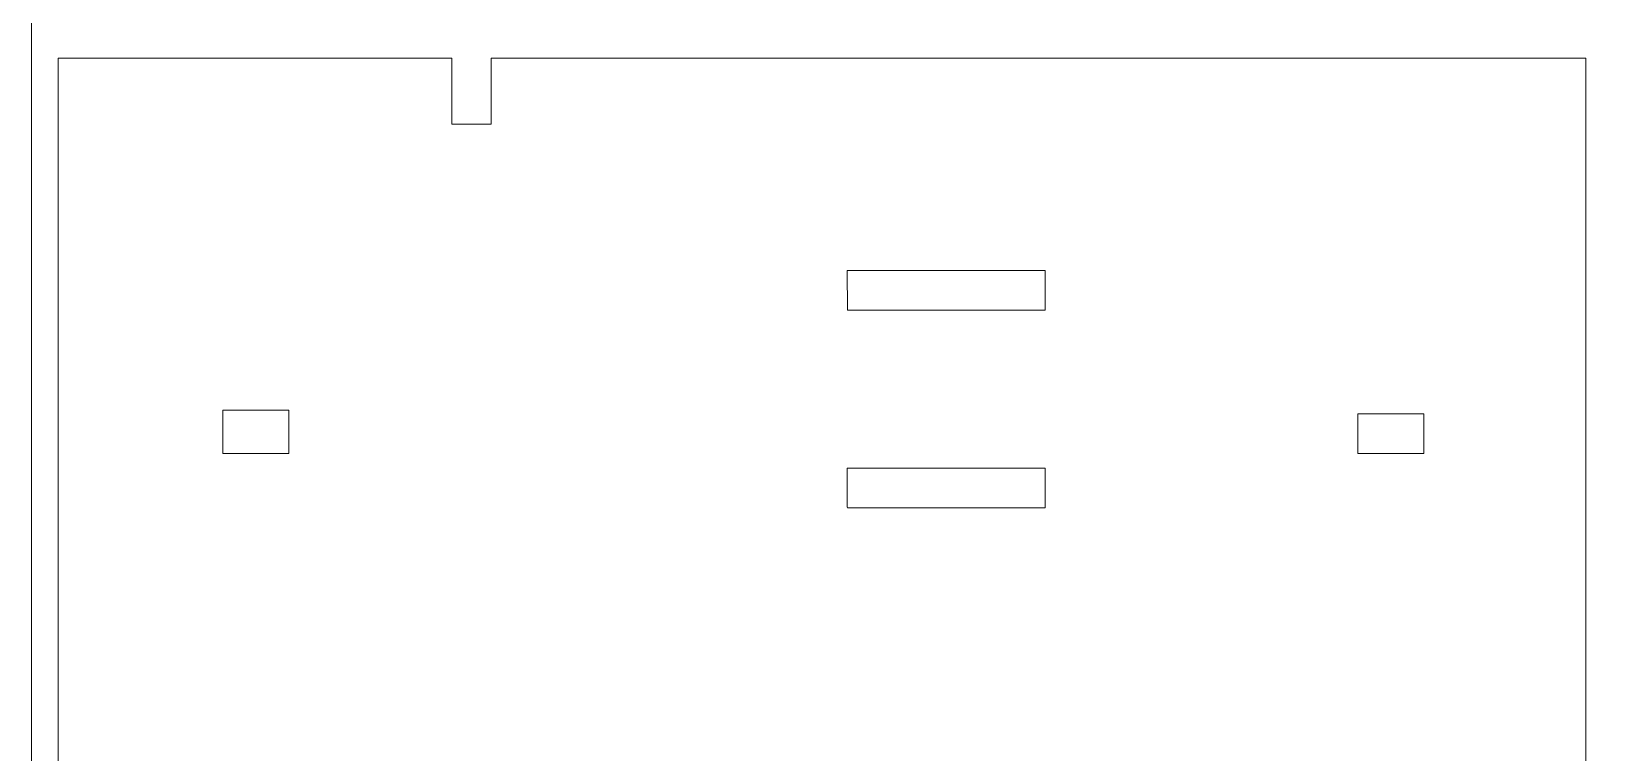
# Model space of a CAD drawing. Header units: centimetres. Extents: x -55 to 59, y -21 to 8.
# Drawn here: x -54.58 to -42.6, y -5.48 to -0.01 of the extents above; entities that cross this region are included whole.
import ezdxf

# ---------------------------------------------------------------- set-up
doc = ezdxf.new("R2010")
doc.units = ezdxf.units.CM
doc.header["$MEASUREMENT"] = 0
doc.layers.add('Camada 1', color=7, linetype='Continuous')

msp = doc.modelspace()

# ---------------------------------------------------------------- linework, layer by layer
at = {"layer": 'Camada 1', "color": 1, "lineweight": 0}
msp.add_lwpolyline([(-54.58141, -21.38276), (-33.58141, -21.38276), (-33.58141, 8.31724), (-54.58141, 8.31724), (-54.58141, -21.38276)], close=True, dxfattribs=at)
at = {"layer": 'Camada 1', "color": 3, "lineweight": 9}
msp.add_open_spline([(-42.7824, -9.02792), (-42.7824, -9.02792), (-42.7824, -0.20876), (-42.7824, -0.20876), (-42.7824, -0.20876), (-42.7824, -0.20876), (-51.09152, -0.20876), (-51.09152, -0.20876), (-51.09152, -0.20876), (-51.09152, -0.20876), (-51.09152, -0.71066), (-51.09152, -0.71066), (-51.09152, -0.71066), (-51.09152, -0.71066), (-51.39178, -0.71066), (-51.39178, -0.71066), (-51.39178, -0.71066), (-51.39178, -0.71066), (-51.39178, -0.20876), (-51.39178, -0.20876), (-51.39178, -0.20876), (-51.39178, -0.20876), (-54.3799, -0.20876), (-54.3799, -0.20876), (-54.3799, -0.20876), (-54.3799, -0.20876), (-54.38041, -9.15675), (-54.38041, -9.15675), (-54.38041, -9.15675), (-54.38041, -9.15675), (-51.39181, -9.15675), (-51.39181, -9.15675), (-51.39181, -9.15675), (-51.39181, -9.15675), (-51.39181, -8.65485), (-51.39181, -8.65485), (-51.39181, -8.65485), (-51.39181, -8.65485), (-51.09155, -8.65485), (-51.09155, -8.65485), (-51.09155, -8.65485), (-51.09155, -8.65485), (-51.09155, -9.15675), (-51.09155, -9.15675), (-51.09155, -9.15675), (-51.09155, -9.15675), (-42.78713, -9.15675), (-42.78713, -9.15675), (-42.78713, -9.15675), (-42.78713, -9.15675), (-42.78713, -9.02792), (-42.78713, -9.02792), (-42.78713, -9.02792), (-42.78713, -9.02792), (-42.7824, -9.02792), (-42.7824, -9.02792)], degree=3, knots=[0, 0, 0, 0, 0.06666667, 0.06666667, 0.06666667, 0.06666667, 0.13333333, 0.13333333, 0.13333333, 0.13333333, 0.2, 0.2, 0.2, 0.2, 0.26666667, 0.26666667, 0.26666667, 0.26666667, 0.33333333, 0.33333333, 0.33333333, 0.33333333, 0.4, 0.4, 0.4, 0.4, 0.46666667, 0.46666667, 0.46666667, 0.46666667, 0.53333333, 0.53333333, 0.53333333, 0.53333333, 0.6, 0.6, 0.6, 0.6, 0.66666667, 0.66666667, 0.66666667, 0.66666667, 0.73333333, 0.73333333, 0.73333333, 0.73333333, 0.8, 0.8, 0.8, 0.8, 0.86666667, 0.86666667, 0.86666667, 0.86666667, 1, 1, 1, 1], dxfattribs=at)
at = {"layer": 'Camada 1', "color": 5, "lineweight": 9}
for points, knots in [([(-48.38874, -1.82167), (-48.38874, -1.82167), (-46.88805, -1.82162), (-46.88805, -1.82162), (-46.88805, -1.82162), (-46.88805, -1.82162), (-46.88744, -2.12187), (-46.88744, -2.12187), (-46.88744, -2.12187), (-46.88744, -2.12187), (-48.38868, -2.12187), (-48.38868, -2.12187), (-48.38868, -2.12187), (-48.38868, -2.12187), (-48.38874, -1.82167), (-48.38874, -1.82167)], [0, 0, 0, 0, 0.2, 0.2, 0.2, 0.2, 0.4, 0.4, 0.4, 0.4, 0.6, 0.6, 0.6, 0.6, 1, 1, 1, 1]), ([(-53.12997, -3.21143), (-53.12997, -3.21143), (-52.62953, -3.21143), (-52.62953, -3.21143), (-52.62953, -3.21143), (-52.62953, -3.21143), (-52.62953, -2.88131), (-52.62953, -2.88131), (-52.62953, -2.88131), (-52.62953, -2.88131), (-53.12997, -2.88131), (-53.12997, -2.88131), (-53.12997, -2.88131), (-53.12997, -2.88131), (-53.12997, -3.21143), (-53.12997, -3.21143)], [0, 0, 0, 0, 0.2, 0.2, 0.2, 0.2, 0.4, 0.4, 0.4, 0.4, 0.6, 0.6, 0.6, 0.6, 1, 1, 1, 1]), ([(-44.01311, -3.21143), (-44.01311, -3.21143), (-44.51356, -3.21143), (-44.51356, -3.21143), (-44.51356, -3.21143), (-44.51356, -3.21143), (-44.51356, -2.91116), (-44.51356, -2.91116), (-44.51356, -2.91116), (-44.51356, -2.91116), (-44.01311, -2.91116), (-44.01311, -2.91116), (-44.01311, -2.91116), (-44.01311, -2.91116), (-44.01311, -3.21143), (-44.01311, -3.21143)], [0, 0, 0, 0, 0.2, 0.2, 0.2, 0.2, 0.4, 0.4, 0.4, 0.4, 0.6, 0.6, 0.6, 0.6, 1, 1, 1, 1]), ([(-48.38868, -3.62319), (-48.38868, -3.62319), (-48.38874, -3.61577), (-48.38874, -3.61577), (-48.38874, -3.61577), (-48.38874, -3.61577), (-48.38874, -3.32299), (-48.38874, -3.32299), (-48.38874, -3.32299), (-48.38874, -3.32299), (-46.88805, -3.32293), (-46.88805, -3.32293), (-46.88805, -3.32293), (-46.88805, -3.32293), (-46.88744, -3.62319), (-46.88744, -3.62319), (-46.88744, -3.62319), (-46.88744, -3.62319), (-48.38868, -3.62319), (-48.38868, -3.62319)], [0, 0, 0, 0, 0.16666667, 0.16666667, 0.16666667, 0.16666667, 0.33333333, 0.33333333, 0.33333333, 0.33333333, 0.5, 0.5, 0.5, 0.5, 0.66666667, 0.66666667, 0.66666667, 0.66666667, 1, 1, 1, 1])]:
    msp.add_open_spline(points, degree=3, knots=knots, dxfattribs=at)

doc.saveas('drawing.dxf')
